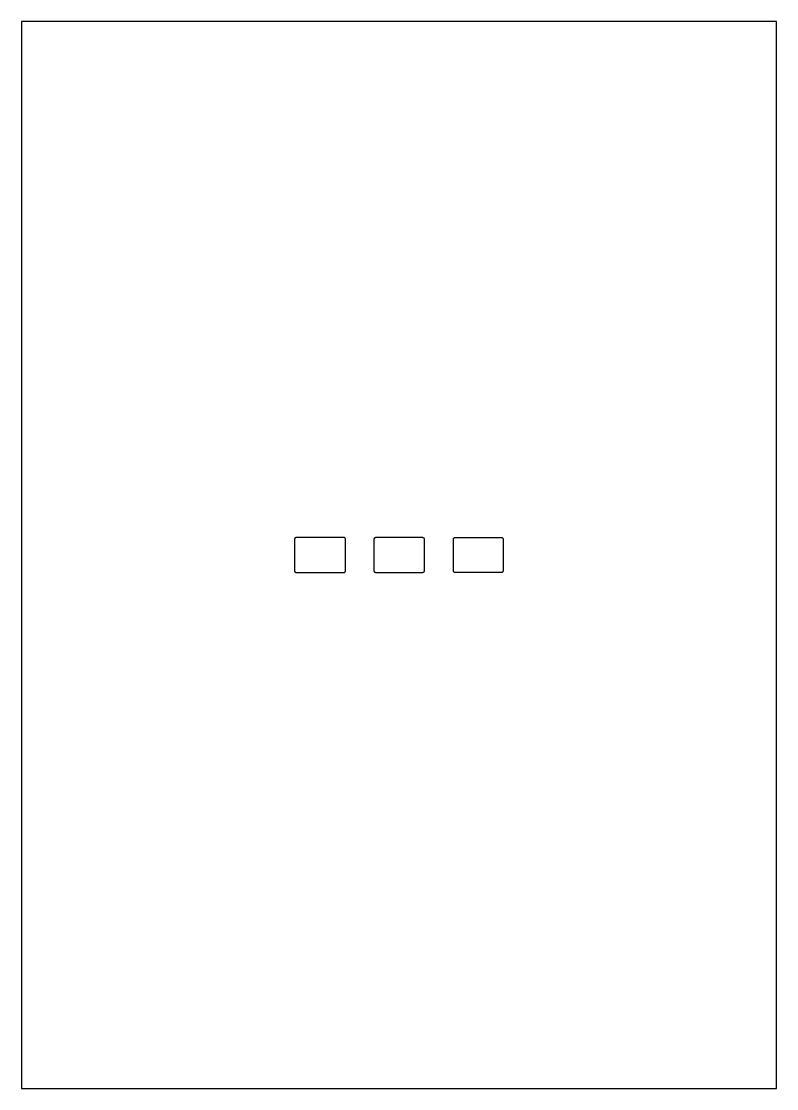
# Model space of a CAD drawing. Header units: millimetres. Extents: x 0 to 210, y 0 to 297.
import ezdxf

# ---------------------------------------------------------------- set-up
doc = ezdxf.new("R2010")
doc.units = ezdxf.units.MM

msp = doc.modelspace()

# ---------------------------------------------------------------- linework, layer by layer
at = {"layer": 'A4_FRAME_DELETE_BEFORE_CUTTING'}
msp.add_lwpolyline([(210, 0), (210, 297), (0, 297), (0, 0)], close=True, dxfattribs=at)
at = {"layer": 'CUT'}
for points in [[(90.05, 144.1), (90.044867, 144.021684), (90.029555, 143.944709), (90.004328, 143.87039), (89.969615, 143.8), (89.926012, 143.734743), (89.874264, 143.675736), (89.815257, 143.623988), (89.75, 143.580385), (89.67961, 143.545672), (89.605291, 143.520445), (89.528316, 143.505133), (89.45, 143.5), (76.65, 143.5), (76.571684, 143.505133), (76.494709, 143.520445), (76.42039, 143.545672), (76.35, 143.580385), (76.284743, 143.623988), (76.225736, 143.675736), (76.173988, 143.734743), (76.130385, 143.8), (76.095672, 143.87039), (76.070445, 143.944709), (76.055133, 144.021684), (76.05, 144.1), (76.05, 152.9), (76.055133, 152.978316), (76.070445, 153.055291), (76.095672, 153.12961), (76.130385, 153.2), (76.173988, 153.265257), (76.225736, 153.324264), (76.284743, 153.376012), (76.35, 153.419615), (76.42039, 153.454328), (76.494709, 153.479555), (76.571684, 153.494867), (76.65, 153.5), (89.45, 153.5), (89.528316, 153.494867), (89.605291, 153.479555), (89.67961, 153.454328), (89.75, 153.419615), (89.815257, 153.376012), (89.874264, 153.324264), (89.926012, 153.265257), (89.969615, 153.2), (90.004328, 153.12961), (90.029555, 153.055291), (90.044867, 152.978316), (90.05, 152.9)], [(112, 144.101637), (111.995188, 144.028225), (111.981156, 143.957677), (111.958035, 143.889565), (111.926221, 143.825054), (111.886259, 143.765247), (111.838833, 143.711167), (111.784753, 143.663741), (111.724946, 143.623779), (111.660435, 143.591965), (111.592323, 143.568844), (111.521775, 143.554812), (111.448363, 143.55), (98.651637, 143.55), (98.578225, 143.554812), (98.507677, 143.568844), (98.439565, 143.591965), (98.375054, 143.623779), (98.315247, 143.663741), (98.261167, 143.711167), (98.213741, 143.765247), (98.173779, 143.825054), (98.141965, 143.889565), (98.118844, 143.957677), (98.104812, 144.028225), (98.1, 144.101637), (98.1, 152.898363), (98.104812, 152.971775), (98.118844, 153.042323), (98.141965, 153.110435), (98.173779, 153.174946), (98.213741, 153.234753), (98.261167, 153.288833), (98.315247, 153.336259), (98.375054, 153.376221), (98.439565, 153.408035), (98.507677, 153.431156), (98.578225, 153.445188), (98.651637, 153.45), (111.448363, 153.45), (111.521775, 153.445188), (111.592323, 153.431156), (111.660435, 153.408035), (111.724946, 153.376221), (111.784753, 153.336259), (111.838833, 153.288833), (111.886259, 153.234753), (111.926221, 153.174946), (111.958035, 153.110435), (111.981156, 153.042323), (111.995188, 152.971775), (112, 152.898363)], [(133.95, 144.103274), (133.94551, 144.034765), (133.932756, 143.970646), (133.911742, 143.90874), (133.882827, 143.850107), (133.846506, 143.79575), (133.803402, 143.746598), (133.75425, 143.703494), (133.699893, 143.667173), (133.64126, 143.638258), (133.579354, 143.617244), (133.515235, 143.60449), (133.446726, 143.6), (120.653274, 143.6), (120.584765, 143.60449), (120.520646, 143.617244), (120.45874, 143.638258), (120.400107, 143.667173), (120.34575, 143.703494), (120.296598, 143.746598), (120.253494, 143.79575), (120.217173, 143.850107), (120.188258, 143.90874), (120.167244, 143.970646), (120.15449, 144.034765), (120.15, 144.103274), (120.15, 152.896726), (120.15449, 152.965235), (120.167244, 153.029354), (120.188258, 153.09126), (120.217173, 153.149893), (120.253494, 153.20425), (120.296598, 153.253402), (120.34575, 153.296506), (120.400107, 153.332827), (120.45874, 153.361742), (120.520646, 153.382756), (120.584765, 153.39551), (120.653274, 153.4), (133.446726, 153.4), (133.515235, 153.39551), (133.579354, 153.382756), (133.64126, 153.361742), (133.699893, 153.332827), (133.75425, 153.296506), (133.803402, 153.253402), (133.846506, 153.20425), (133.882827, 153.149893), (133.911742, 153.09126), (133.932756, 153.029354), (133.94551, 152.965235), (133.95, 152.896726)]]:
    msp.add_lwpolyline(points, close=True, dxfattribs=at)

doc.saveas('drawing.dxf')
